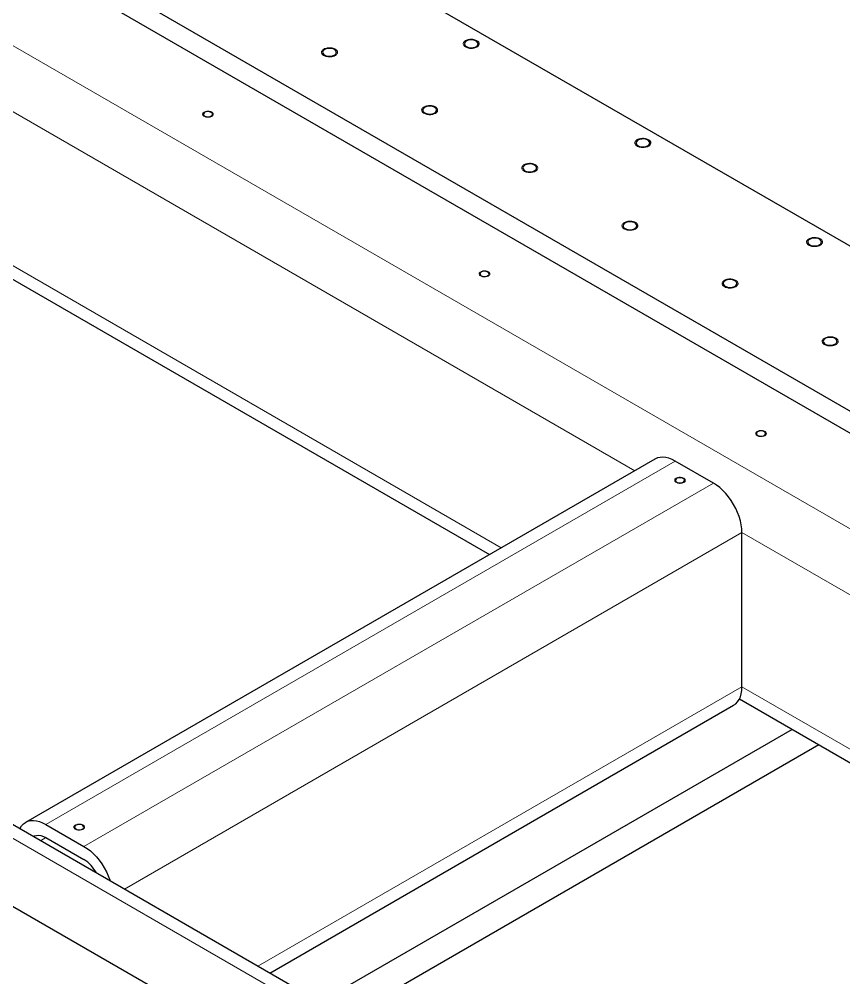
# Model space of a CAD drawing. Header units: millimetres. Extents: x 30 to 8380, y 30 to 5898.
# Drawn here: x 1380.2 to 1686, y 4910.3 to 5265.8 of the extents above; entities that cross this region are included whole.
import ezdxf

# ---------------------------------------------------------------- set-up
doc = ezdxf.new("R2010")
doc.units = ezdxf.units.MM
doc.header["$LTSCALE"] = 10

msp = doc.modelspace()

# ---------------------------------------------------------------- linework, layer by layer
at = {"color": 7, "linetype": 'Continuous', "lineweight": 25}
for p, q in [((2363.0909377, 4792.1163004), (750.8874766, 5722.8215478)), ((697.854468, 5692.2062436), (2310.0579291, 4761.5009962)), ((697.854468, 5684.0408355), (2310.0579291, 4753.335588)), ((2039.3108012, 4585.2858317), (420.0362723, 5520.0731197)), ((1995.7489649, 4580.0542933), (383.5455038, 5510.7595408)), ((1339.6616144, 5191.2936956), (1554.555888, 5067.237872)), ((1615.9578541, 5102.6844726), (1382.6126163, 4967.9771341)), ((1637.5993802, 5093.7777707), (1623.4572446, 5101.9418518)), ((1648.2059819, 5018.2487408), (1648.2059819, 5075.4065977)), ((1647.2530642, 5013.7249313), (1862.1473379, 4889.6691077)), ((1473.155499, 4912.1203308), (1645.0987707, 5011.3810687)), ((1666.794059, 5002.4441551), (1491.743576, 4901.3896623)), ((1676.695163, 4996.7283695), (1501.64468, 4895.6738767)), ((1390.1120068, 4967.2345133), (1404.2541424, 4959.0704322)), ((1390.1120068, 4962.3352685), (1404.2541424, 4954.1711874))]:
    msp.add_line(p, q, dxfattribs=at)
at = {"color": 8, "linetype": 'Continuous', "lineweight": 18}
for p, q in [((667.0953231, 5666.2839591), (2286.369852, 4731.4966711)), ((412.5368818, 5519.330499), (2031.8114107, 4584.5432109)), ((1340.6145321, 5252.975362), (1608.4560255, 5098.3537591)), ((1340.6145321, 5195.8175052), (1558.9505054, 5069.7748307)), ((1390.1120068, 4967.2345133), (1623.4572446, 5101.9418518)), ((1404.2541424, 4959.0704322), (1637.5993802, 5093.7777707)), ((1419.2553615, 4943.2362178), (1648.2059819, 5075.4065977)), ((1648.2059819, 5075.4065977), (1916.0474753, 4920.7849948)), ((1468.7608816, 4914.6572894), (1648.2059819, 5018.2487408)), ((1648.2059819, 5018.2487408), (1866.5419552, 4892.2060663)), ((1388.1426632, 4961.1971963), (1390.1130412, 4962.3346713))]:
    msp.add_line(p, q, dxfattribs=at)
at = {"color": 7, "linetype": 'Continuous', "lineweight": 25, "flags": 128}
for points in [[(1546.0290521, 5255.5911854), (1546.5823933, 5255.3489486), (1547.2284251, 5255.2018777), (1547.9192342, 5255.1608803), (1548.6035865, 5255.2289969), (1549.2307266, 5255.4011757), (1549.7541426, 5255.664647), (1550.1350149, 5255.9998702), (1550.3450961, 5256.3819835), (1550.3688054, 5256.7826472), (1550.2043844, 5257.1721459), (1549.8640274, 5257.5215923), (1549.3729772, 5257.8050696), (1548.7676526, 5258.0015535), (1548.0929479, 5258.0964717), (1547.3989029, 5258.0827846), (1546.7369916, 5257.9615073), (1546.156305, 5257.7416344), (1545.6999099, 5257.4394728), (1545.4016552, 5257.0774325), (1545.283661, 5256.6823644), (1545.3546783, 5256.2835687), (1545.6094402, 5255.9106225), (1546.0290521, 5255.5911854)], [(1493.4910182, 5252.4480142), (1494.0443595, 5252.2057774), (1494.6903912, 5252.0587065), (1495.3812003, 5252.0177091), (1496.0655526, 5252.0858257), (1496.6926928, 5252.2580045), (1497.2161087, 5252.5214758), (1497.5969811, 5252.856699), (1497.8070623, 5253.2388123), (1497.8307716, 5253.6394759), (1497.6663505, 5254.0289747), (1497.3259936, 5254.3784211), (1496.8349433, 5254.6618983), (1496.2296188, 5254.8583823), (1495.5549141, 5254.9533005), (1494.860869, 5254.9396134), (1494.1989577, 5254.8183361), (1493.6182711, 5254.5984632), (1493.1618761, 5254.2963016), (1492.8636214, 5253.9342613), (1492.7456271, 5253.5391931), (1492.8166444, 5253.1403975), (1493.0714063, 5252.7674513), (1493.4910182, 5252.4480142)], [(1530.6141242, 5231.0173013), (1531.1674655, 5230.7750645), (1531.8134973, 5230.6279936), (1532.5043064, 5230.5869961), (1533.1886586, 5230.6551128), (1533.8157988, 5230.8272916), (1534.3392147, 5231.0907628), (1534.7200871, 5231.4259861), (1534.9301683, 5231.8080993), (1534.9538776, 5232.208763), (1534.7894566, 5232.5982617), (1534.4490996, 5232.9477081), (1533.9580493, 5233.2311854), (1533.3527248, 5233.4276693), (1532.6780201, 5233.5225876), (1531.983975, 5233.5089005), (1531.3220638, 5233.3876232), (1530.7413771, 5233.1677503), (1530.2849821, 5232.8655887), (1529.9867274, 5232.5035483), (1529.8687331, 5232.1084802), (1529.9397505, 5231.7096846), (1530.1945123, 5231.3367384), (1530.6141242, 5231.0173013)], [(1449.0140017, 5229.8321825), (1449.469449, 5229.6444583), (1450.0058057, 5229.5522768), (1450.5649493, 5229.5656274), (1451.0862878, 5229.6830632), (1451.5133261, 5229.8918584), (1451.7997881, 5230.1693866), (1451.914631, 5230.4855735), (1451.8454099, 5230.8061553), (1451.599626, 5231.0963919), (1451.2039138, 5231.3248317), (1450.7011548, 5231.4667197), (1450.1458308, 5231.5066802), (1449.5981197, 5231.4403828), (1449.1173745, 5231.2750118), (1448.7556915, 5231.0284878), (1448.5522646, 5230.7275255), (1448.5291382, 5230.4047388), (1448.6888185, 5230.0951067), (1449.0140017, 5229.8321825)], [(1609.6686624, 5218.8528204), (1610.2220036, 5218.6105836), (1610.8680354, 5218.4635127), (1611.5588445, 5218.4225153), (1612.2431968, 5218.4906319), (1612.8703369, 5218.6628107), (1613.3937529, 5218.926282), (1613.7746252, 5219.2615052), (1613.9847064, 5219.6436184), (1614.0084157, 5220.0442821), (1613.8439947, 5220.4337809), (1613.5036377, 5220.7832273), (1613.0125875, 5221.0667045), (1612.4072629, 5221.2631885), (1611.7325582, 5221.3581067), (1611.0385132, 5221.3444196), (1610.3766019, 5221.2231423), (1609.7959153, 5221.0032694), (1609.3395203, 5220.7011078), (1609.0412655, 5220.3390675), (1608.9232713, 5219.9439993), (1608.9942886, 5219.5452037), (1609.2490505, 5219.1722575), (1609.6686624, 5218.8528204)], [(1567.7372303, 5209.5865883), (1568.2905715, 5209.3443515), (1568.9366033, 5209.1972806), (1569.6274124, 5209.1562832), (1570.3117646, 5209.2243998), (1570.9389048, 5209.3965786), (1571.4623208, 5209.6600499), (1571.8431931, 5209.9952731), (1572.0532743, 5210.3773864), (1572.0769836, 5210.7780501), (1571.9125626, 5211.1675488), (1571.5722056, 5211.5169952), (1571.0811553, 5211.8004725), (1570.4758308, 5211.9969564), (1569.8011261, 5212.0918746), (1569.1070811, 5212.0781875), (1568.4451698, 5211.9569102), (1567.8644832, 5211.7370373), (1567.4080881, 5211.4348757), (1567.1098334, 5211.0728354), (1566.9918391, 5210.6777673), (1567.0628565, 5210.2789716), (1567.3176183, 5209.9060254), (1567.7372303, 5209.5865883)], [(1604.8603363, 5188.1558754), (1605.4136775, 5187.9136386), (1606.0597093, 5187.7665677), (1606.7505184, 5187.7255703), (1607.4348707, 5187.7936869), (1608.0620108, 5187.9658657), (1608.5854268, 5188.2293369), (1608.9662991, 5188.5645602), (1609.1763803, 5188.9466734), (1609.2000896, 5189.3473371), (1609.0356686, 5189.7368359), (1608.6953116, 5190.0862823), (1608.2042613, 5190.3697595), (1607.5989368, 5190.5662434), (1606.9242321, 5190.6611617), (1606.2301871, 5190.6474746), (1605.5682758, 5190.5261973), (1604.9875892, 5190.3063244), (1604.5311941, 5190.0041628), (1604.2329394, 5189.6421225), (1604.1149451, 5189.2470543), (1604.1859625, 5188.8482587), (1604.4407244, 5188.4753125), (1604.8603363, 5188.1558754)], [(1673.3082727, 5182.1144554), (1673.8616139, 5181.8722186), (1674.5076457, 5181.7251477), (1675.1984548, 5181.6841502), (1675.8828071, 5181.7522669), (1676.5099472, 5181.9244457), (1677.0333632, 5182.1879169), (1677.4142355, 5182.5231402), (1677.6243167, 5182.9052534), (1677.648026, 5183.3059171), (1677.483605, 5183.6954158), (1677.143248, 5184.0448622), (1676.6521978, 5184.3283395), (1676.0468732, 5184.5248234), (1675.3721686, 5184.6197417), (1674.6781235, 5184.6060546), (1674.0162122, 5184.4847773), (1673.4355256, 5184.2649044), (1672.9791306, 5183.9627428), (1672.6808758, 5183.6007024), (1672.5628816, 5183.2056343), (1672.6338989, 5182.8068387), (1672.8886608, 5182.4338925), (1673.3082727, 5182.1144554)], [(1551.544485, 5170.6425944), (1551.9999323, 5170.4548702), (1552.536289, 5170.3626887), (1553.0954326, 5170.3760392), (1553.6167711, 5170.4934751), (1554.0438094, 5170.7022703), (1554.3302713, 5170.9797985), (1554.4451143, 5171.2959854), (1554.3758932, 5171.6165672), (1554.1301093, 5171.9068038), (1553.7343971, 5172.1352436), (1553.2316381, 5172.2771316), (1552.676314, 5172.3170921), (1552.1286029, 5172.2507946), (1551.6478578, 5172.0854237), (1551.2861748, 5171.8388997), (1551.0827479, 5171.5379374), (1551.0596215, 5171.2151507), (1551.2193018, 5170.9055186), (1551.544485, 5170.6425944)], [(1641.9834423, 5166.7251625), (1642.5367835, 5166.4829257), (1643.1828153, 5166.3358548), (1643.8736244, 5166.2948573), (1644.5579767, 5166.362974), (1645.1851168, 5166.5351528), (1645.7085328, 5166.798624), (1646.0894051, 5167.1338473), (1646.2994863, 5167.5159605), (1646.3231956, 5167.9166242), (1646.1587746, 5168.3061229), (1645.8184176, 5168.6555693), (1645.3273674, 5168.9390466), (1644.7220428, 5169.1355305), (1644.0473381, 5169.2304488), (1643.3532931, 5169.2167617), (1642.6913818, 5169.0954844), (1642.1106952, 5168.8756114), (1641.6543002, 5168.5734499), (1641.3560454, 5168.2114095), (1641.2380512, 5167.8163414), (1641.3090685, 5167.4175458), (1641.5638304, 5167.0445996), (1641.9834423, 5166.7251625)], [(1679.1065483, 5145.2944495), (1679.6598895, 5145.0522127), (1680.3059213, 5144.9051418), (1680.9967304, 5144.8641444), (1681.6810827, 5144.932261), (1682.3082229, 5145.1044398), (1682.8316388, 5145.3679111), (1683.2125111, 5145.7031343), (1683.4225923, 5146.0852476), (1683.4463016, 5146.4859113), (1683.2818806, 5146.87541), (1682.9415236, 5147.2248564), (1682.4504734, 5147.5083337), (1681.8451488, 5147.7048176), (1681.1704442, 5147.7997358), (1680.4763991, 5147.7860487), (1679.8144878, 5147.6647714), (1679.2338012, 5147.4448985), (1678.7774062, 5147.1427369), (1678.4791514, 5146.7806966), (1678.3611572, 5146.3856284), (1678.4321745, 5145.9868328), (1678.6869364, 5145.6138866), (1679.1065483, 5145.2944495)], [(1654.0749682, 5111.4530063), (1654.5304156, 5111.2652821), (1655.0667723, 5111.1731006), (1655.6259158, 5111.1864511), (1656.1472543, 5111.303887), (1656.5742927, 5111.5126822), (1656.8607546, 5111.7902104), (1656.9755976, 5112.1063973), (1656.9063765, 5112.4269791), (1656.6605926, 5112.7172157), (1656.2648803, 5112.9456555), (1655.7621213, 5113.0875435), (1655.2067973, 5113.127504), (1654.6590862, 5113.0612065), (1654.1783411, 5112.8958356), (1653.816658, 5112.6493116), (1653.6132311, 5112.3483493), (1653.5901048, 5112.0255626), (1653.7497851, 5111.7159304), (1654.0749682, 5111.4530063)], [(1623.4572446, 5101.9418518), (1622.269682, 5102.5504035), (1621.0970537, 5102.9972753), (1619.9541061, 5103.2768473), (1618.8552126, 5103.3856039), (1617.8141923, 5103.3221774), (1616.8441366, 5103.0873653), (1615.9578541, 5102.6844726)], [(1624.02293, 5094.1043339), (1624.4783774, 5093.9166097), (1625.0147341, 5093.8244282), (1625.5738776, 5093.8377788), (1626.0952161, 5093.9552146), (1626.5222545, 5094.1640098), (1626.8087164, 5094.4415381), (1626.9235594, 5094.7577249), (1626.8543383, 5095.0783067), (1626.6085544, 5095.3685433), (1626.2128421, 5095.5969831), (1625.7100831, 5095.7388711), (1625.1547591, 5095.7788316), (1624.607048, 5095.7125342), (1624.1263029, 5095.5471632), (1623.7646198, 5095.3006392), (1623.5611929, 5094.9996769), (1623.5380666, 5094.6768902), (1623.6977469, 5094.3672581), (1624.02293, 5094.1043339)], [(1648.2059819, 5075.4065977), (1648.1392899, 5076.8164516), (1647.9400523, 5078.2855769), (1647.6107748, 5079.7954984), (1647.1555982, 5081.327228), (1646.5802466, 5082.8615033), (1645.8919554, 5084.3790298), (1645.0993802, 5085.8607238), (1644.2124882, 5087.2879522), (1643.2424326, 5088.6427667), (1642.2014122, 5089.9081297), (1641.1025187, 5091.0681286), (1639.9595712, 5092.1081757), (1638.7869428, 5093.0151918), (1637.5993802, 5093.7777707)], [(1645.0987707, 5011.3810687), (1645.0993802, 5011.3814206), (1645.8919554, 5011.9480269), (1646.5802466, 5012.6708693), (1647.1555982, 5013.5408578), (1647.6107748, 5014.5470516), (1647.9400523, 5015.6767974), (1648.1392899, 5016.9158879), (1648.2059819, 5018.2487408)], [(1380.4583228, 4965.6332716), (1380.5557889, 4965.8173451), (1381.1311405, 4966.6873335), (1381.8194317, 4967.4101759), (1382.6120068, 4967.9767822), (1383.4988988, 4968.3800269), (1384.4689545, 4968.6148389), (1385.5099748, 4968.6782655), (1386.6088684, 4968.5695089), (1387.7518159, 4968.2899368), (1388.9244442, 4967.8430651), (1390.1120068, 4967.2345133)], [(1401.284294, 4965.5200563), (1401.7397413, 4965.3323321), (1402.276098, 4965.2401506), (1402.8352416, 4965.2535012), (1403.3565801, 4965.370937), (1403.7836184, 4965.5797322), (1404.0700803, 4965.8572604), (1404.1849233, 4966.1734473), (1404.1157022, 4966.4940291), (1403.8699183, 4966.7842657), (1403.4742061, 4967.0127055), (1402.9714471, 4967.1545935), (1402.416123, 4967.194554), (1401.8684119, 4967.1282566), (1401.3876668, 4966.9628856), (1401.0259838, 4966.7163616), (1400.8225569, 4966.4153993), (1400.7994305, 4966.0926126), (1400.9591108, 4965.7829805), (1401.284294, 4965.5200563)], [(1385.5083545, 4962.7179503), (1385.9444986, 4962.9461558), (1386.6713897, 4963.1548877), (1387.4683219, 4963.1973328), (1388.3190718, 4963.0726271), (1389.2063207, 4962.783309), (1390.1120068, 4962.3352685)], [(1404.2541424, 4959.0704322), (1405.441705, 4958.3078534), (1406.6143334, 4957.4008373), (1407.7572809, 4956.3607902), (1408.8561745, 4955.2007913), (1409.8971948, 4953.9354283), (1410.8672504, 4952.5806138), (1411.7541424, 4951.1533854), (1412.5467176, 4949.6716914), (1413.2350088, 4948.1541648), (1413.8103604, 4946.6198896), (1413.9078264, 4946.3232841)]]:
    msp.add_lwpolyline(points, dxfattribs=at)
at = {"color": 7, "linetype": 'Continuous', "lineweight": 25}
msp.add_arc((1397.2967906, 4943.0631675), 13.1069771, 28.109395716, 57.939608079, dxfattribs=at)
at = {"color": 7, "linetype": 'Continuous', "lineweight": 18}
for points, knots in [([(1549.9532223, 5255.4074936), (1549.3592986, 5255.1414184), (1548.6691477, 5254.9690085), (1547.9264066, 5254.9010972), (1547.1777446, 5254.9419515), (1546.4702029, 5255.0890044), (1545.8482388, 5255.3330161), (1545.3509326, 5255.6586543), (1545.0095321, 5256.0454581), (1544.8454885, 5256.4691231), (1544.8691093, 5256.9030289), (1545.0789105, 5257.3199116), (1545.4617093, 5257.6935769), (1545.9934532, 5258.0005461), (1546.6407307, 5258.2215312), (1547.362871, 5258.3426468), (1548.1144993, 5258.3562829), (1548.8483881, 5258.2615825), (1549.5184245, 5258.0644961), (1550.0825076, 5257.7774074), (1550.5051939, 5257.4183552), (1550.7599246, 5257.0099), (1550.830694, 5256.5777066), (1550.7130554, 5256.1489314), (1550.4144004, 5255.7505157), (1549.9534947, 5255.4074936), (1550.1182444, 5255.5175668), (1549.9534947, 5255.4074936)], [0, 0, 0, 0, 0.0399890088, 0.0799894667, 0.1199899247, 0.1599903827, 0.1999908406, 0.2399912986, 0.2799917566, 0.3199922145, 0.3599926725, 0.3999931305, 0.4399935884, 0.4799940464, 0.5199945044, 0.5599949623, 0.5999954203, 0.6399958783, 0.6799963363, 0.7199967942, 0.7599972522, 0.7999977102, 0.8399981681, 0.8799986261, 0.9199990841, 0.959999542, 1, 1, 1, 1]), ([(1497.4153042, 5252.2643224), (1496.8212648, 5251.9982472), (1496.1311138, 5251.8258373), (1495.3883728, 5251.757926), (1494.6397108, 5251.7987803), (1493.932169, 5251.9458332), (1493.3102049, 5252.1898448), (1492.8128988, 5252.5154831), (1492.4714982, 5252.9022868), (1492.3074546, 5253.3259518), (1492.3310755, 5253.7598576), (1492.5408766, 5254.1767403), (1492.9236755, 5254.5504057), (1493.4554194, 5254.8573749), (1494.1026968, 5255.07836), (1494.8248371, 5255.1994756), (1495.5764655, 5255.2131116), (1496.3103543, 5255.1184113), (1496.9803907, 5254.9213249), (1497.5444737, 5254.6342362), (1497.9671601, 5254.275184), (1498.2218908, 5253.8667288), (1498.2926602, 5253.4345354), (1498.1750216, 5253.0057601), (1497.8763666, 5252.6073445), (1497.4154609, 5252.2643224), (1497.5802106, 5252.3743955), (1497.4154609, 5252.2643224)], [0, 0, 0, 0, 0.0399936786, 0.079993942, 0.1199942054, 0.1599944688, 0.1999947322, 0.2399949955, 0.2799952589, 0.3199955223, 0.3599957857, 0.3999960491, 0.4399963125, 0.4799965759, 0.5199968393, 0.5599971027, 0.5999973661, 0.6399976295, 0.6799978929, 0.7199981563, 0.7599984196, 0.799998683, 0.8399989464, 0.8799992098, 0.9199994732, 0.9599997366, 1, 1, 1, 1]), ([(1534.538269, 5230.8336095), (1533.9443708, 5230.5675342), (1533.2542198, 5230.3951244), (1532.5114788, 5230.3272131), (1531.7628168, 5230.3680674), (1531.055275, 5230.5151203), (1530.4333109, 5230.7591319), (1529.9360048, 5231.0847701), (1529.5946042, 5231.4715739), (1529.4305606, 5231.8952389), (1529.4541815, 5232.3291447), (1529.6639827, 5232.7460274), (1530.0467815, 5233.1196928), (1530.5785254, 5233.426662), (1531.2258029, 5233.647647), (1531.9479431, 5233.7687626), (1532.6995715, 5233.7823987), (1533.4334603, 5233.6876983), (1534.1034967, 5233.490612), (1534.6675797, 5233.2035233), (1535.0902661, 5232.844471), (1535.3449968, 5232.4360159), (1535.4157662, 5232.0038225), (1535.2981276, 5231.5750472), (1534.9994726, 5231.1766316), (1534.5385669, 5230.8336095), (1534.7033166, 5230.9436826), (1534.5385669, 5230.8336095)], [0, 0, 0, 0, 0.039987984, 0.0799884847, 0.1199889853, 0.159989486, 0.1999899867, 0.2399904873, 0.279990988, 0.3199914887, 0.3599919893, 0.39999249, 0.4399929907, 0.4799934913, 0.519993992, 0.5599944927, 0.5999949933, 0.639995494, 0.6799959947, 0.7199964953, 0.759996996, 0.7999974967, 0.8399979973, 0.879998498, 0.9199989987, 0.9599994993, 1, 1, 1, 1]), ([(1451.6294003, 5229.7097213), (1451.1506205, 5229.5053515), (1450.5879064, 5229.3916823), (1449.9921543, 5229.3788137), (1449.4162992, 5229.4678892), (1448.9115084, 5229.6509939), (1448.5226348, 5229.9118582), (1448.2842316, 5230.2273033), (1448.2174818, 5230.5693004), (1448.3283166, 5230.9074615), (1448.6068877, 5231.2117396), (1449.0284428, 5231.4550982), (1449.5555251, 5231.6159139), (1450.1413008, 5231.6798974), (1450.7337213, 5231.6413636), (1451.2801474, 5231.5037364), (1451.7320267, 5231.2792444), (1452.0492077, 5230.9878349), (1452.2035076, 5230.6554008), (1452.1812162, 5230.3114804), (1451.984314, 5229.9866325), (1451.6302968, 5229.7097213), (1451.759061, 5229.7982258), (1451.6302968, 5229.7097213)], [0, 0, 0, 0, 0.0475641889, 0.0951859795, 0.14280777, 0.1904295606, 0.2380513511, 0.2856731417, 0.3332949322, 0.3809167228, 0.4285385133, 0.4761603039, 0.5237820945, 0.571403885, 0.6190256756, 0.6666474661, 0.7142692567, 0.7618910472, 0.8095128378, 0.8571346283, 0.9047564189, 0.9523782094, 1, 1, 1, 1]), ([(1613.5931015, 5218.6691286), (1612.9989089, 5218.4030534), (1612.308758, 5218.2306435), (1611.5660169, 5218.1627322), (1610.8173549, 5218.2035865), (1610.1098132, 5218.3506394), (1609.4878491, 5218.594651), (1608.9905429, 5218.9202893), (1608.6491424, 5219.307093), (1608.4850988, 5219.730758), (1608.5087196, 5220.1646638), (1608.7185208, 5220.5815465), (1609.1013196, 5220.9552119), (1609.6330635, 5221.2621811), (1610.280341, 5221.4831662), (1611.0024813, 5221.6042818), (1611.7541096, 5221.6179178), (1612.4879984, 5221.5232175), (1613.1580348, 5221.3261311), (1613.7221179, 5221.0390424), (1614.1448042, 5220.6799902), (1614.399535, 5220.271535), (1614.4703043, 5219.8393416), (1614.3526657, 5219.4105663), (1614.0540107, 5219.0121507), (1613.593105, 5218.6691286), (1613.7578548, 5218.7792017), (1613.593105, 5218.6691286)], [0, 0, 0, 0, 0.0399998584, 0.0799998643, 0.1199998702, 0.1599998761, 0.199999882, 0.2399998879, 0.2799998938, 0.3199998997, 0.3599999056, 0.3999999115, 0.4399999174, 0.4799999233, 0.5199999292, 0.5599999351, 0.599999941, 0.6399999469, 0.6799999528, 0.7199999587, 0.7599999646, 0.7999999705, 0.8399999764, 0.8799999823, 0.9199999882, 0.9599999941, 1, 1, 1, 1]), ([(1571.6612339, 5209.4028965), (1571.0674768, 5209.1368213), (1570.3773259, 5208.9644114), (1569.6345848, 5208.8965001), (1568.8859228, 5208.9373544), (1568.178381, 5209.0844073), (1567.5564169, 5209.328419), (1567.0591108, 5209.6540572), (1566.7177102, 5210.040861), (1566.5536666, 5210.464526), (1566.5772875, 5210.8984318), (1566.7870887, 5211.3153145), (1567.1698875, 5211.6889798), (1567.7016314, 5211.995949), (1568.3489089, 5212.2169341), (1569.0710491, 5212.3380497), (1569.8226775, 5212.3516857), (1570.5565663, 5212.2569854), (1571.2266027, 5212.059899), (1571.7906858, 5211.7728103), (1572.2133721, 5211.4137581), (1572.4681028, 5211.0053029), (1572.5388722, 5210.5731095), (1572.4212336, 5210.1443343), (1572.1225786, 5209.7459186), (1571.6616729, 5209.4028965), (1571.8264226, 5209.5129697), (1571.6616729, 5209.4028965)], [0, 0, 0, 0, 0.0399822898, 0.0799830278, 0.1199837657, 0.1599845036, 0.1999852415, 0.2399859795, 0.2799867174, 0.3199874553, 0.3599881932, 0.3999889311, 0.4399896691, 0.479990407, 0.5199911449, 0.5599918828, 0.5999926208, 0.6399933587, 0.6799940966, 0.7199948345, 0.7599955725, 0.7999963104, 0.8399970483, 0.8799977862, 0.9199985242, 0.9599992621, 1, 1, 1, 1]), ([(1608.7841988, 5187.9721836), (1608.1905828, 5187.7061084), (1607.5004319, 5187.5336985), (1606.7576908, 5187.4657872), (1606.0090288, 5187.5066415), (1605.3014871, 5187.6536944), (1604.679523, 5187.897706), (1604.1822168, 5188.2233443), (1603.8408162, 5188.610148), (1603.6767727, 5189.033813), (1603.7003935, 5189.4677188), (1603.9101947, 5189.8846015), (1604.2929935, 5190.2582669), (1604.8247374, 5190.5652361), (1605.4720149, 5190.7862212), (1606.1941552, 5190.9073368), (1606.9457835, 5190.9209728), (1607.6796723, 5190.8262725), (1608.3497087, 5190.6291861), (1608.9137918, 5190.3420974), (1609.3364781, 5189.9830452), (1609.5912088, 5189.57459), (1609.6619782, 5189.1423966), (1609.5443396, 5188.7136213), (1609.2456846, 5188.3152057), (1608.7847789, 5187.9721836), (1608.9495286, 5188.0822567), (1608.7847789, 5187.9721836)], [0, 0, 0, 0, 0.0399765961, 0.0799775713, 0.1199785464, 0.1599795216, 0.1999804968, 0.2399814719, 0.2799824471, 0.3199834223, 0.3599843974, 0.3999853726, 0.4399863477, 0.4799873229, 0.5199882981, 0.5599892732, 0.5999902484, 0.6399912235, 0.6799921987, 0.7199931739, 0.759994149, 0.7999951242, 0.8399960994, 0.8799970745, 0.9199980497, 0.9599990248, 1, 1, 1, 1]), ([(1677.2317886, 5181.9307636), (1676.6385192, 5181.6646883), (1675.9483683, 5181.4922785), (1675.2056273, 5181.4243672), (1674.4569652, 5181.4652215), (1673.7494235, 5181.6122744), (1673.1274594, 5181.856286), (1672.6301533, 5182.1819242), (1672.2887527, 5182.568728), (1672.1247091, 5182.992393), (1672.14833, 5183.4262988), (1672.3581311, 5183.8431815), (1672.7409299, 5184.2168469), (1673.2726738, 5184.5238161), (1673.9199513, 5184.7448011), (1674.6420916, 5184.8659167), (1675.3937199, 5184.8795528), (1676.1276087, 5184.7848524), (1676.7976451, 5184.5877661), (1677.3617282, 5184.3006774), (1677.7844145, 5183.9416251), (1678.0391453, 5183.53317), (1678.1099147, 5183.1009766), (1677.992276, 5182.6722013), (1677.6936211, 5182.2737857), (1677.2327153, 5181.9307636), (1677.3974651, 5182.0408367), (1677.2327153, 5181.9307636)], [0, 0, 0, 0, 0.0399626194, 0.0799641769, 0.1199657344, 0.159967292, 0.1999688495, 0.239970407, 0.2799719645, 0.3199735221, 0.3599750796, 0.3999766371, 0.4399781946, 0.4799797522, 0.5199813097, 0.5599828672, 0.5999844247, 0.6399859823, 0.6799875398, 0.7199890973, 0.7599906548, 0.7999922124, 0.8399937699, 0.8799953274, 0.9199968849, 0.9599984425, 1, 1, 1, 1]), ([(1554.1601181, 5170.5201332), (1553.6811037, 5170.3157634), (1553.1183897, 5170.2020942), (1552.5226375, 5170.1892256), (1551.9467824, 5170.278301), (1551.4419917, 5170.4614058), (1551.0531181, 5170.7222701), (1550.8147148, 5171.0377152), (1550.7479651, 5171.3797123), (1550.8587998, 5171.7178734), (1551.1373709, 5172.0221515), (1551.5589261, 5172.2655101), (1552.0860084, 5172.4263258), (1552.6717841, 5172.4903093), (1553.2642046, 5172.4517755), (1553.8106306, 5172.3141483), (1554.2625099, 5172.0896563), (1554.579691, 5171.7982468), (1554.7339909, 5171.4658127), (1554.7116994, 5171.1218923), (1554.5147973, 5170.7970444), (1554.1607801, 5170.5201332), (1554.2895443, 5170.6086377), (1554.1607801, 5170.5201332)], [0, 0, 0, 0, 0.0475785399, 0.0951996129, 0.1428206859, 0.1904417589, 0.2380628319, 0.2856839049, 0.3333049779, 0.3809260509, 0.4285471239, 0.4761681969, 0.5237892699, 0.571410343, 0.619031416, 0.666652489, 0.714273562, 0.761894635, 0.809515708, 0.857136781, 0.904757854, 0.952378927, 1, 1, 1, 1]), ([(1645.9071636, 5166.5414706), (1645.3136888, 5166.2753954), (1644.6235379, 5166.1029856), (1643.8807968, 5166.0350742), (1643.1321348, 5166.0759285), (1642.4245931, 5166.2229815), (1641.802629, 5166.4669931), (1641.3053228, 5166.7926313), (1640.9639223, 5167.1794351), (1640.7998787, 5167.6031001), (1640.8234995, 5168.0370059), (1641.0333007, 5168.4538886), (1641.4160995, 5168.8275539), (1641.9478434, 5169.1345231), (1642.5951209, 5169.3555082), (1643.3172612, 5169.4766238), (1644.0688895, 5169.4902599), (1644.8027783, 5169.3955595), (1645.4728147, 5169.1984732), (1646.0368978, 5168.9113845), (1646.4595841, 5168.5523322), (1646.7143149, 5168.1438771), (1646.7850842, 5167.7116837), (1646.6674456, 5167.2829084), (1646.3687906, 5166.8844927), (1645.9078849, 5166.5414706), (1646.0726347, 5166.6515438), (1645.9078849, 5166.5414706)], [0, 0, 0, 0, 0.0399709029, 0.0799721152, 0.1199733276, 0.15997454, 0.1999757524, 0.2399769648, 0.2799781771, 0.3199793895, 0.3599806019, 0.3999818143, 0.4399830267, 0.479984239, 0.5199854514, 0.5599866638, 0.5999878762, 0.6399890886, 0.679990301, 0.7199915133, 0.7599927257, 0.7999939381, 0.8399951505, 0.8799963629, 0.9199975752, 0.9599987876, 1, 1, 1, 1]), ([(1683.0301285, 5145.1107577), (1682.4367948, 5144.8446825), (1681.7466439, 5144.6722726), (1681.0039029, 5144.6043613), (1680.2552409, 5144.6452156), (1679.5476991, 5144.7922685), (1678.925735, 5145.0362802), (1678.4284289, 5145.3619184), (1678.0870283, 5145.7487222), (1677.9229847, 5146.1723872), (1677.9466056, 5146.606293), (1678.1564067, 5147.0231757), (1678.5392055, 5147.396841), (1679.0709494, 5147.7038102), (1679.7182269, 5147.9247953), (1680.4403672, 5148.0459109), (1681.1919955, 5148.0595469), (1681.9258843, 5147.9648466), (1682.5959207, 5147.7677602), (1683.1600038, 5147.4806715), (1683.5826902, 5147.1216193), (1683.8374209, 5146.7131641), (1683.9081903, 5146.2809707), (1683.7905516, 5145.8521955), (1683.4918967, 5145.4537798), (1683.0309909, 5145.1107577), (1683.1957407, 5145.2208309), (1683.0309909, 5145.1107577)], [0, 0, 0, 0, 0.03996521, 0.0799666596, 0.1199681092, 0.1599695588, 0.1999710084, 0.2399724579, 0.2799739075, 0.3199753571, 0.3599768067, 0.3999782563, 0.4399797058, 0.4799811554, 0.519982605, 0.5599840546, 0.5999855042, 0.6399869538, 0.6799884033, 0.7199898529, 0.7599913025, 0.7999927521, 0.8399942017, 0.8799956513, 0.9199971008, 0.9599985504, 1, 1, 1, 1]), ([(1656.690836, 5111.3305451), (1656.211587, 5111.1261753), (1655.648873, 5111.0125061), (1655.0531208, 5110.9996375), (1654.4772657, 5111.0887129), (1653.9724749, 5111.2718177), (1653.5836014, 5111.532682), (1653.3451981, 5111.8481271), (1653.2784484, 5112.1901241), (1653.3892831, 5112.5282853), (1653.6678542, 5112.8325634), (1654.0894094, 5113.075922), (1654.6164916, 5113.2367377), (1655.2022674, 5113.3007212), (1655.7946879, 5113.2621874), (1656.3411139, 5113.1245601), (1656.7929932, 5112.9000682), (1657.1101743, 5112.6086587), (1657.2644742, 5112.2762246), (1657.2421827, 5111.9323042), (1657.0452805, 5111.6074563), (1656.6912633, 5111.3305451), (1656.8200276, 5111.4190496), (1656.6912633, 5111.3305451)], [0, 0, 0, 0, 0.0475928929, 0.0952132483, 0.1428336036, 0.190453959, 0.2380743143, 0.2856946697, 0.333315025, 0.3809353804, 0.4285557358, 0.4761760911, 0.5237964465, 0.5714168018, 0.6190371572, 0.6666575125, 0.7142778679, 0.7618982232, 0.8095185786, 0.8571389339, 0.9047592893, 0.9523796446, 1, 1, 1, 1]), ([(1626.6381741, 5093.9818727), (1626.1595488, 5093.7775029), (1625.5968348, 5093.6638337), (1625.0010826, 5093.6509651), (1624.4252275, 5093.7400406), (1623.9204367, 5093.9231453), (1623.5315632, 5094.1840097), (1623.2931599, 5094.4994547), (1623.2264102, 5094.8414518), (1623.3372449, 5095.1796129), (1623.615816, 5095.483891), (1624.0373712, 5095.7272496), (1624.5644534, 5095.8880653), (1625.1502292, 5095.9520489), (1625.7426497, 5095.913515), (1626.2890757, 5095.7758878), (1626.740955, 5095.5513958), (1627.0581361, 5095.2599863), (1627.212436, 5094.9275522), (1627.1901445, 5094.5836318), (1626.9932423, 5094.2587839), (1626.6392251, 5093.9818727), (1626.7679894, 5094.0703772), (1626.6392251, 5093.9818727)], [0, 0, 0, 0, 0.0475547356, 0.0951769988, 0.142799262, 0.1904215252, 0.2380437885, 0.2856660517, 0.3332883149, 0.3809105781, 0.4285328414, 0.4761551046, 0.5237773678, 0.571399631, 0.6190218942, 0.6666441575, 0.7142664207, 0.7618886839, 0.8095109471, 0.8571332103, 0.9047554736, 0.9523777368, 1, 1, 1, 1]), ([(1403.9003849, 4965.3975951), (1403.4209127, 4965.1932253), (1402.8581987, 4965.0795561), (1402.2624465, 4965.0666875), (1401.6865914, 4965.1557629), (1401.1818007, 4965.3388677), (1400.7929271, 4965.599732), (1400.5545238, 4965.9151771), (1400.4877741, 4966.2571742), (1400.5986088, 4966.5953353), (1400.8771799, 4966.8996134), (1401.2987351, 4967.142972), (1401.8258174, 4967.3037877), (1402.4115931, 4967.3677712), (1403.0040136, 4967.3292374), (1403.5504396, 4967.1916102), (1404.0023189, 4966.9671182), (1404.3195, 4966.6757087), (1404.4737999, 4966.3432746), (1404.4515084, 4965.9993542), (1404.2546063, 4965.6745063), (1403.900589, 4965.3975951), (1404.0293533, 4965.4860996), (1403.900589, 4965.3975951)], [0, 0, 0, 0, 0.0476065532, 0.0952262255, 0.1428458979, 0.1904655702, 0.2380852426, 0.2857049149, 0.3333245872, 0.3809442596, 0.4285639319, 0.4761836043, 0.5238032766, 0.5714229489, 0.6190426213, 0.6666622936, 0.714281966, 0.7619016383, 0.8095213106, 0.857140983, 0.9047606553, 0.9523803277, 1, 1, 1, 1])]:
    msp.add_open_spline(points, degree=3, knots=knots, dxfattribs=at)

doc.saveas('drawing.dxf')
